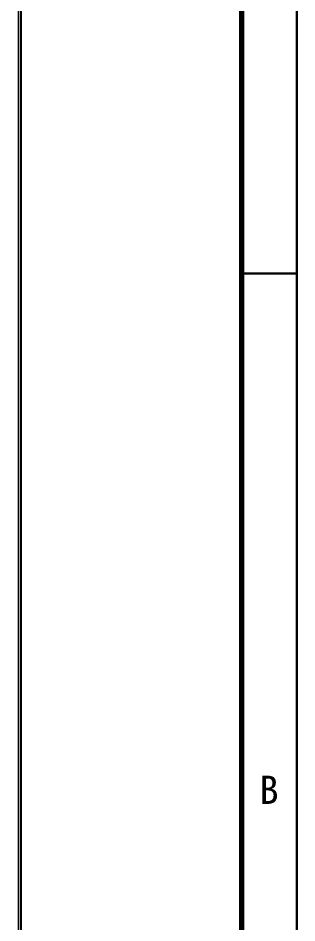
# Model space of a CAD drawing. Header units: millimetres. Extents: x 6 to 3615, y -854 to 0.
# Drawn here: x 6.3 to 31.9, y -165.8 to -82.9 of the extents above; entities that cross this region are included whole.
import ezdxf

# ---------------------------------------------------------------- set-up
doc = ezdxf.new("R2010")
doc.units = ezdxf.units.MM
doc.styles.add('4eff5b8b_Style', font='simfang.ttf')

msp = doc.modelspace()

# ---------------------------------------------------------------- linework, layer by layer
at = {"linetype": 'Continuous', "lineweight": 13}
for points in [[(6.349, 0), (6.349, -851.331)], [(6.555, -0.156), (6.555, -851.221)], [(31.888, -10.279), (31.888, -846.115)], [(31.896, -10.25), (31.896, -846.023)]]:
    msp.add_lwpolyline(points, dxfattribs=at)
at = {"linetype": 'Continuous', "lineweight": 30}
for points in [[(6.589, -0.161), (6.589, -851.174)], [(31.896, -846.023), (31.896, -10.25)], [(31.867, -106.333), (26.807, -106.333)]]:
    msp.add_lwpolyline(points, dxfattribs=at)
at = {"linetype": 'Continuous', "lineweight": 70}
msp.add_lwpolyline([(26.828, -5.224), (26.828, -846.115)], dxfattribs=at)

# ---------------------------------------------------------------- texts
at = {"linetype": 'Continuous', "style": '4eff5b8b_Style'}
msp.add_text('B', height=2.584, dxfattribs=at).set_placement((28.461, -154.93))

doc.saveas('drawing.dxf')
